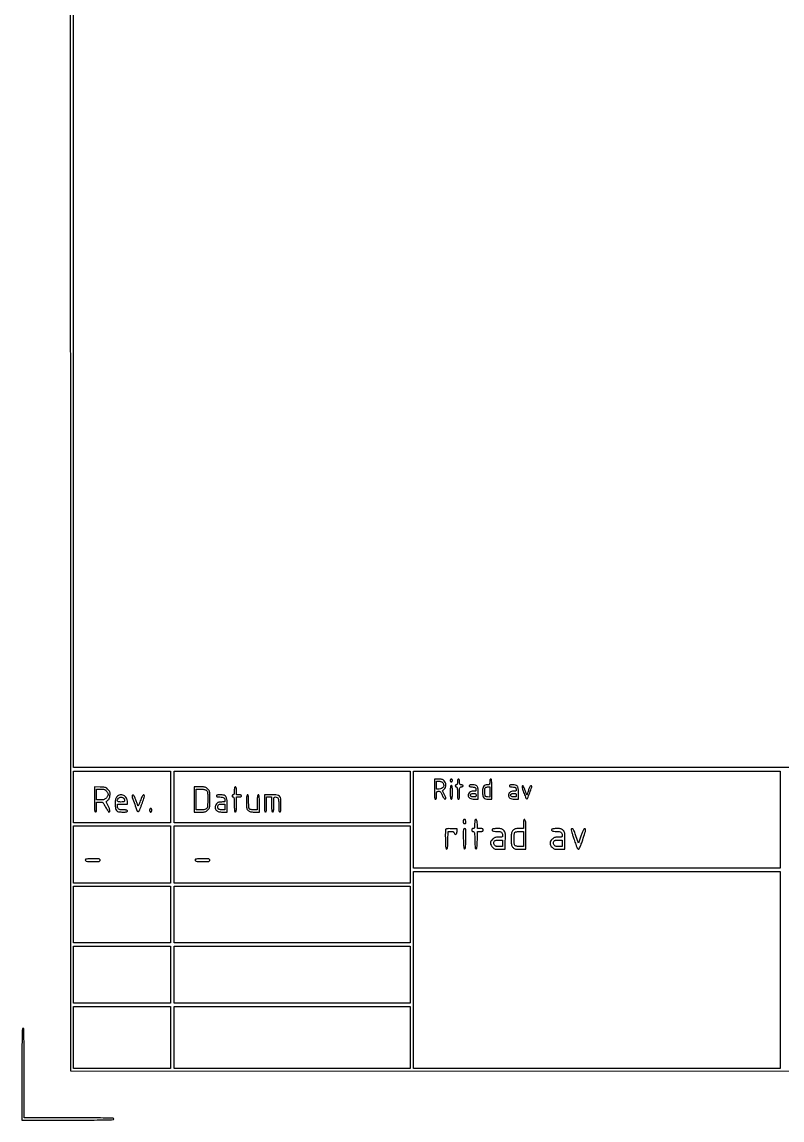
# Model space of a CAD drawing. Extents: x 188 to 3117, y 266 to 4408.
# Drawn here: x 188 to 1248, y 266 to 1796 of the extents above; entities that cross this region are included whole.
import ezdxf

# ---------------------------------------------------------------- set-up
doc = ezdxf.new("R2010")
doc.units = 0

msp = doc.modelspace()

# ---------------------------------------------------------------- linework, layer by layer
for points in [[(255.463334, 4338.75, 0.090815), (255.267974, 4337.683939), (255.203633, 3749.926562, 0.000037), (255.180887, 3103.56216, 0.000022), (255.244718, 2336), (255.5, 334.5), (1652.25, 334.249643), (3049, 333.999286), (3049, 2336.999643), (3049, 4340), (1652.468615, 4340, 0.000034), (925.305903, 4339.95058, 0.00019), (535.49339, 4339.749691, 0.000004), (256.545748, 4339.497957, 0.311395)], [(763, 727, 0.003355), (763.051477, 719.329058, 0.023333), (763.276786, 715.583333, 0.051622), (763.703714, 713.579216, 0.325229), (764.5, 713, 0.211442), (765.215544, 713.316753, 0.118311), (765.681818, 714.166667, 0.054498), (765.933383, 715.752068, 0.01212), (766, 718.5, -0.008182), (766.057646, 722.022442, -0.110565), (766.377999, 723.261716, -0.22901), (767.134683, 723.833782, -0.049311), (768.815986, 724, -0.074038), (770.419659, 723.761225, -0.132755), (771.540238, 723.059334, -0.075802), (772.535288, 721.592116, -0.012925), (773.911595, 718.5, 0.020367), (774.887121, 716.393254, 0.028959), (775.934119, 714.615625, 0.028571), (776.918886, 713.312968, 0.220042), (777.595609, 713, 0.203258), (778.56374, 713.410522, 0.232727), (778.869166, 714.359503, 0.070553), (778.316289, 716.234038, 0.010336), (776.594002, 719.814496), (774.188004, 724.562505), (776.594002, 726.705585, 0.111994), (778.425929, 729.271247, 0.100616), (779.064559, 732.480062, 0.097562), (778.403121, 735.766518, 0.098386), (776.545455, 738.545455, 0.047901), (775.027486, 739.797446, 0.074196), (773.497406, 740.528689, 0.056767), (771.538136, 740.893902, 0.017721), (768.545455, 741), (763, 741)], [(774.171259, 736.345012, -0.156805), (775.824488, 733.485219, -0.174181), (775.406705, 730.334283, -0.154058), (772.981958, 727.895126, -0.121251), (769.345012, 727), (766, 727), (766, 732.5), (766, 738), (769.171259, 738, -0.045025), (770.519597, 737.878334, -0.034931), (771.948154, 737.513847, -0.035911), (773.242366, 736.979679, -0.068189)], [(785, 739, 0.072314), (785.111864, 738.230589, 0.08892), (785.4375, 737.583333, 0.10214), (785.924246, 737.153209, 0.130775), (786.5, 737, 0.130775), (787.075754, 737.153209, 0.10214), (787.5625, 737.583333, 0.08892), (787.888136, 738.230589, 0.072314), (788, 739, 0.072314), (787.888136, 739.769411, 0.08892), (787.5625, 740.416667, 0.10214), (787.075754, 740.846791, 0.130775), (786.5, 741, 0.130775), (785.924246, 740.846791, 0.10214), (785.4375, 740.416667, 0.08892), (785.111864, 739.769411, 0.072314)], [(795, 737, -0.020272), (794.923415, 735.111825, -0.069535), (794.65625, 733.916667, -0.128937), (794.184843, 733.249641, -0.176579), (793.5, 733, 0.099038), (792.927543, 732.885486, 0.097945), (792.440625, 732.559375, 0.097945), (792.114514, 732.072457, 0.099038), (792, 731.5, 0.099038), (792.114514, 730.927543, 0.097945), (792.440625, 730.440625, 0.097945), (792.927543, 730.114514, 0.099038), (793.5, 730, -0.266366), (794.25197, 729.568808, -0.088943), (794.705882, 728.333333, -0.037256), (794.942375, 725.980927, -0.00643), (795, 721.5, 0.00643), (795.057625, 717.019073, 0.037256), (795.294118, 714.666667, 0.088943), (795.74803, 713.431192, 0.266366), (796.5, 713, 0.265363), (797.251314, 713.428947, 0.089548), (797.705535, 714.655596, 0.037523), (797.942249, 716.991111, 0.0065), (798, 721.433578, -0.004464), (798.048823, 726.901504, -0.066027), (798.33441, 728.794709, -0.199474), (799.06747, 729.709873, -0.094603), (800.531089, 730.183578, 0.03684), (801.50017, 730.37802, 0.052031), (802.318671, 730.700801, 0.064634), (802.882451, 731.093737, 0.211319), (803.062179, 731.5, 0.211319), (802.882451, 731.906263, 0.064634), (802.318671, 732.299199, 0.052031), (801.50017, 732.62198, 0.03684), (800.531089, 732.816422, -0.056217), (799.157079, 733.147842, -0.172855), (798.430975, 733.748746, -0.115715), (798.08497, 734.841162, -0.019085), (798, 737.066422, 0.020855), (797.922789, 738.916753, 0.070341), (797.654667, 740.094404, 0.129131), (797.183014, 740.753461, 0.174954), (796.5, 741, 0.176579), (795.815157, 740.750359, 0.128937), (795.34375, 740.083333, 0.069535), (795.076585, 738.888175, 0.020272)], [(840, 737, -0.015763), (839.921218, 734.501736, -0.15969), (839.540937, 733.548953, -0.195426), (838.705359, 733.105034, -0.025597), (836.654988, 733, 0.088262), (833.47405, 732.434082, 0.161222), (831.432287, 730.810404, 0.112994), (830.322383, 727.809394, 0.032314), (830, 722.826247, 0.034449), (830.353412, 717.702892, 0.142288), (831.607877, 714.896973, 0.16656), (834.040794, 713.446514, 0.051926), (838.328741, 713), (843, 713), (843, 727, 0.003355), (842.948523, 734.670942, 0.023333), (842.723214, 738.416667, 0.051622), (842.296286, 740.420784, 0.325229), (841.5, 741, 0.176579), (840.815157, 740.750359, 0.128937), (840.34375, 740.083333, 0.069535), (840.076585, 738.888175, 0.020272)], [(289, 712.605885, 0.002539), (289.049597, 702.8408, 0.018711), (289.2713, 698.184314, 0.037632), (289.68163, 695.645263, 0.346817), (290.5, 695, 0.241448), (291.235889, 695.377357, 0.103378), (291.696429, 696.416667, 0.044348), (291.938899, 698.386832, 0.008455), (292, 702), (292, 709), (296.314081, 709, -0.035747), (299.054105, 708.803853, -0.141053), (300.58041, 708.116405, -0.081588), (301.92981, 706.529014, -0.007339), (304.564081, 702.002404, 0.007917), (306.12909, 699.320294, 0.012241), (307.573355, 697.059646, 0.006593), (308.84202, 695.229612, 0.241633), (309.281385, 695.002404, 0.302906), (310.274962, 695.660723, 0.131054), (310.501636, 697.307726, 0.062823), (309.816115, 699.999919, 0.023342), (308.214549, 703.571973), (305.29361, 709.348484), (307.745183, 711.457238, 0.056581), (308.88272, 712.68471, 0.054174), (309.735504, 714.153262, 0.047445), (310.334685, 715.943087, 0.029004), (310.712283, 718.139738, 0.023972), (310.883261, 720.794909, 0.080557), (310.633414, 722.513151, 0.081396), (309.854955, 724.054816, 0.0248), (308.206308, 726.095131, 0.033623), (306.178052, 728.079113, 0.095739), (304.46715, 729.050203, 0.0617), (302.117213, 729.531717, 0.008371), (297.092403, 729.844275), (289, 730.21177)], [(305.545455, 724.545455, -0.046014), (306.484854, 723.415182, -0.03719), (307.278977, 722.050852, -0.038507), (307.823919, 720.669695, -0.074846), (308, 719.5, -0.074846), (307.823919, 718.330305, -0.038507), (307.278977, 716.949148, -0.03719), (306.484854, 715.584818, -0.046014), (305.545455, 714.454545, -0.047901), (304.027486, 713.202554, -0.074196), (302.497406, 712.471311, -0.056767), (300.538136, 712.106098, -0.017721), (297.545455, 712), (292, 712), (292, 719.5), (292, 727), (297.545455, 727, -0.017721), (300.538136, 726.893902, -0.056767), (302.497406, 726.528689, -0.074196), (304.027486, 725.797446, -0.047901)], [(320.452251, 716.353977, 0.049837), (319.142345, 714.623051, 0.077089), (318.423317, 712.89525, 0.049702), (318.087395, 710.53132, 0.010459), (318, 706.353977, 0.031265), (318.389832, 700.125774, 0.156592), (319.846482, 696.996658, 0.169546), (322.779833, 695.437473, 0.038184), (328.5, 695, 0.00942), (331.824386, 695.06264, 0.047315), (333.666667, 695.307692, 0.108427), (334.642085, 695.770252, 0.232029), (335, 696.5, 0.217862), (334.670582, 697.220141, 0.115429), (333.783333, 697.685345, 0.052144), (332.12068, 697.934729, 0.011173), (329.2, 698, -0.027585), (325.033978, 698.230015, -0.114202), (322.671204, 699.059788, -0.170447), (321.427352, 700.636283, -0.082775), (321, 703.2), (321, 706), (328, 706), (335, 706), (335, 708.952947, 0.123934), (333.603847, 714.499086, 0.152916), (329.809297, 718.208815, 0.170337), (324.903304, 718.866089, 0.156031)], [(428, 712.5), (428, 695), (436.076923, 695, 0.008143), (441.012438, 695.080383, 0.056851), (443.394009, 695.430952, 0.092416), (445.121051, 696.252551, 0.039282), (447.076923, 697.923077, 0.047614), (448.810085, 700.021987, 0.099624), (449.624587, 701.967452, 0.045588), (449.940537, 704.914791, 0.00392), (450, 712.5, 0.00392), (449.940537, 720.085209, 0.045588), (449.624587, 723.032548, 0.099624), (448.810085, 724.978013, 0.047614), (447.076923, 727.076923, 0.039282), (445.121051, 728.747449, 0.092416), (443.394009, 729.569048, 0.056851), (441.012438, 729.919617, 0.008143), (436.076923, 730), (428, 730)], [(444.777494, 725.443296, -0.100352), (446.013582, 724.142113, -0.096821), (446.664994, 722.445905, -0.039206), (446.942872, 719.537666, -0.004222), (447, 712.772037, -0.013385), (446.758215, 703.741783, -0.132101), (445.586917, 700.162004, -0.209511), (442.997351, 698.469661, -0.041474), (437.345012, 698), (431, 698), (431, 712.5), (431, 727), (436.777494, 727, -0.020015), (439.340793, 726.897353, -0.028042), (441.610621, 726.586468, -0.032115), (443.476526, 726.097295, -0.072731)], [(459, 717.5, 0.19569), (459.286184, 716.796787, 0.124365), (460.05, 716.328125, 0.060783), (461.454289, 716.070455, 0.015014), (463.8, 716, -0.035135), (467.234579, 715.758351, -0.1099), (469.389496, 714.948699, -0.154655), (470.579558, 713.49377, -0.094962), (471, 711.3, -0.077543), (470.80261, 710.034884, -0.209101), (470.214411, 709.366694, -0.098481), (468.979785, 709.064053, -0.011015), (466.07258, 709, 0.02011), (463.373474, 708.8914, 0.070008), (461.674812, 708.511161, 0.089449), (460.374926, 707.734746, 0.046892), (459.07258, 706.365141, 0.06328), (457.56886, 703.857266, 0.110457), (457.104469, 701.489991, 0.118425), (457.701331, 699.264809, 0.079868), (459.314451, 697.174314, 0.058457), (460.78412, 696.085989, 0.067652), (462.396995, 695.431421, 0.047866), (464.54202, 695.096753, 0.01478), (467.814451, 695), (474, 695), (474, 705, 0.018827), (473.698534, 713.003509, 0.130966), (472.419024, 716.670141, 0.194928), (469.740015, 718.462219, 0.05118), (464.5, 719, 0.01212), (461.752068, 718.933383, 0.054498), (460.166667, 718.681818, 0.118311), (459.316753, 718.215544, 0.211442)], [(484, 724.5, -0.01212), (483.933383, 721.752068, -0.054498), (483.681818, 720.166667, -0.118311), (483.215544, 719.316753, -0.211442), (482.5, 719, 0.099038), (481.927543, 718.885486, 0.097945), (481.440625, 718.559375, 0.097945), (481.114514, 718.072457, 0.099038), (481, 717.5, 0.099038), (481.114514, 716.927543, 0.097945), (481.440625, 716.440625, 0.097945), (481.927543, 716.114514, 0.099038), (482.5, 716, -0.292784), (483.270046, 715.506808, -0.072528), (483.714286, 714, -0.030643), (483.945394, 711.139949, -0.004841), (484, 705.5, 0.004841), (484.054606, 699.860051, 0.030643), (484.285714, 697, 0.072528), (484.729954, 695.493192, 0.292784), (485.5, 695, 0.292784), (486.270046, 695.493192, 0.072528), (486.714286, 697, 0.030643), (486.945394, 699.860051, 0.004841), (487, 705.5), (487, 716), (490.5, 716, 0.025511), (492.104033, 716.081893, 0.075863), (493.166667, 716.357143, 0.129352), (493.773926, 716.830552, 0.164293), (494, 717.5, 0.164293), (493.773926, 718.169448, 0.129352), (493.166667, 718.642857, 0.075863), (492.104033, 718.918107, 0.025511), (490.5, 719), (487, 719), (487, 724.5, 0.01212), (486.933383, 727.247932, 0.054498), (486.681818, 728.833333, 0.118311), (486.215544, 729.683247, 0.211442), (485.5, 730, 0.211442), (484.784456, 729.683247, 0.118311), (484.318182, 728.833333, 0.054498), (484.066617, 727.247932, 0.01212)], [(501, 709.174314, 0.005714), (501.066798, 703.329615, 0.041943), (501.36421, 700.552674, 0.08589), (502.040549, 698.766079, 0.070958), (503.314451, 697.174314, 0.060078), (504.816667, 696.069386, 0.069391), (506.468927, 695.417853, 0.046578), (508.720682, 695.091432, 0.012719), (512.314451, 695), (519, 695), (519, 707, 0.004073), (518.946969, 713.510079, 0.027022), (518.71875, 716.75, 0.062466), (518.281981, 718.466794, 0.308488), (517.5, 719, 0.292784), (516.729954, 718.506808, 0.072528), (516.285714, 717, 0.030643), (516.054606, 714.139949, 0.004841), (516, 708.5), (516, 698), (511.2, 698, -0.022886), (509.274412, 698.088184, -0.026473), (507.4575, 698.3525, -0.026952), (505.965785, 698.735443, -0.120635), (505.2, 699.2, -0.149044), (504.677271, 700.181224, -0.019949), (504.314516, 702.522984, -0.019071), (504.075482, 705.676508, -0.009379), (504, 709.7, 0.005688), (503.943747, 714.64433, 0.034303), (503.709677, 717.2, 0.081953), (503.259557, 718.542734, 0.277782), (502.5, 719, 0.284649), (501.73573, 718.526541, 0.077667), (501.288165, 717.112386, 0.0326), (501.05548, 714.42331, 0.005285)], [(526, 707, 0.004073), (526.053031, 700.489921, 0.027022), (526.28125, 697.25, 0.062466), (526.718019, 695.533206, 0.308488), (527.5, 695, 0.292784), (528.270046, 695.493192, 0.072528), (528.714286, 697, 0.030643), (528.945394, 699.860051, 0.004841), (529, 705.5), (529, 716), (532.5, 716), (536, 716), (536, 705.5, 0.004841), (536.054606, 699.860051, 0.030643), (536.285714, 697, 0.072528), (536.729954, 695.493192, 0.292784), (537.5, 695, 0.292784), (538.270046, 695.493192, 0.072528), (538.714286, 697, 0.030643), (538.945394, 699.860051, 0.004841), (539, 705.5, -0.00315), (539.042996, 712.324899, -0.050804), (539.304762, 714.608696, -0.196491), (539.996337, 715.611626, -0.145789), (541.3, 716, -0.117773), (543.71064, 715.424197, -0.18194), (545.141583, 713.863089, -0.082844), (545.835323, 710.711497, -0.01284), (546, 704.3, 0.005688), (546.056253, 699.35567, 0.034303), (546.290323, 696.8, 0.081953), (546.740443, 695.457266, 0.277782), (547.5, 695, 0.286822), (548.26579, 695.47867, 0.076301), (548.7125, 696.916667, 0.032071), (548.944758, 699.649956, 0.005163), (549, 705, 0.019699), (548.660027, 713.62594, 0.173828), (547.118926, 717.049257, 0.181104), (543.786352, 718.63961, 0.021736), (535.5, 719), (526, 719)], [(785, 722.5, 0.005528), (785.055948, 717.439771, 0.033635), (785.289474, 714.833333, 0.080293), (785.738626, 713.463513, 0.280451), (786.5, 713, 0.280451), (787.261374, 713.463513, 0.080293), (787.710526, 714.833333, 0.033635), (787.944052, 717.439771, 0.005528), (788, 722.5, 0.005528), (787.944052, 727.560229, 0.033635), (787.710526, 730.166667, 0.080293), (787.261374, 731.536487, 0.280451), (786.5, 732, 0.280451), (785.738626, 731.536487, 0.080293), (785.289474, 730.166667, 0.033635), (785.055948, 727.560229, 0.005528)], [(811.495635, 731.992937, 0.274805), (811.482153, 731.209385, 0.169267), (812.198952, 730.58541, 0.061139), (813.937835, 730.125071, 0.013605), (817, 729.788537, -0.027082), (818.909191, 729.526488, -0.121048), (819.927733, 729.057537, -0.148807), (820.500242, 728.22597, -0.048273), (820.816422, 726.75, -0.036886), (820.882564, 725.130594, -0.2249), (820.509363, 724.405543, -0.149928), (819.601753, 724.068715, -0.014431), (817.22141, 724, 0.0682), (814.308658, 723.600842, 0.098712), (811.998519, 722.429794, 0.113296), (810.526094, 720.606051, 0.113885), (810, 718.326247, 0.133465), (810.611238, 716.07716, 0.124954), (812.287789, 714.380189, 0.091431), (815.05539, 713.336949, 0.04456), (818.828741, 713), (824, 713), (824, 721.345012, 0.00836), (823.925671, 725.790333, 0.036876), (823.645634, 728.39366, 0.065332), (823.097352, 730.097353, 0.098669), (822.171259, 731.345012, 0.128529), (820.03538, 732.456726, 0.040932), (816.457235, 732.969855, 0.038517), (812.978404, 732.912874, 0.235159)], [(821, 718.5, -0.050364), (820.862817, 717.141538, -0.187449), (820.405902, 716.431634, -0.135665), (819.482797, 716.085616, -0.022241), (817.559017, 716, -0.044226), (815.203043, 716.208798, -0.132546), (813.753484, 716.891832, -0.196391), (813.168232, 718.018607, -0.114905), (813.380002, 719.547887, -0.149295), (813.847583, 720.146877, -0.067684), (814.740618, 720.607751, -0.053047), (815.973158, 720.903202, -0.03233), (817.468615, 721, -0.021027), (819.456439, 720.916366, -0.133774), (820.396862, 720.573016, -0.189989), (820.860538, 719.864153, -0.050984)], [(840, 722.936642), (840, 715.873283), (836.75, 716.186642, -0.037941), (834.774601, 716.529732, -0.193524), (833.891391, 717.173875, -0.115791), (833.458449, 718.447037, -0.010069), (833.193204, 721.880801, -0.015694), (833.077498, 726.405064, -0.107774), (833.56157, 728.564334, -0.205013), (834.755543, 729.635249, -0.081856), (836.968615, 730), (840, 730)], [(867.495635, 731.992937, 0.274805), (867.482153, 731.209385, 0.169267), (868.198952, 730.58541, 0.061139), (869.937835, 730.125071, 0.013605), (873, 729.788537, -0.027082), (874.909191, 729.526488, -0.121048), (875.927733, 729.057537, -0.148807), (876.500242, 728.22597, -0.048273), (876.816422, 726.75, -0.036886), (876.882564, 725.130594, -0.2249), (876.509363, 724.405543, -0.149928), (875.601753, 724.068715, -0.014431), (873.22141, 724, 0.0682), (870.308658, 723.600842, 0.098712), (867.998519, 722.429794, 0.113296), (866.526094, 720.606051, 0.113885), (866, 718.326247, 0.133465), (866.611238, 716.07716, 0.124954), (868.287789, 714.380189, 0.091431), (871.05539, 713.336949, 0.04456), (874.828741, 713), (880, 713), (880, 721.345012, 0.00836), (879.925671, 725.790333, 0.036876), (879.645634, 728.39366, 0.065332), (879.097352, 730.097353, 0.098669), (878.171259, 731.345012, 0.128529), (876.03538, 732.456726, 0.040932), (872.457235, 732.969855, 0.038517), (868.978404, 732.912874, 0.235159)], [(877, 718.5, -0.050364), (876.862817, 717.141538, -0.187449), (876.405902, 716.431634, -0.135665), (875.482797, 716.085616, -0.022241), (873.559017, 716, -0.044226), (871.203043, 716.208798, -0.132546), (869.753484, 716.891832, -0.196391), (869.168232, 718.018607, -0.114905), (869.380002, 719.547887, -0.149295), (869.847583, 720.146877, -0.067684), (870.740618, 720.607751, -0.053047), (871.973158, 720.903202, -0.03233), (873.468615, 721, -0.021027), (875.456439, 720.916366, -0.133774), (876.396862, 720.573016, -0.189989), (876.860538, 719.864153, -0.050984)], [(885.062722, 730.333333, 0.073166), (885.648629, 727.118473, 0.010463), (887.933136, 720.806589, 0.005693), (890.526491, 714.305776, 0.220434), (891.6445, 713.272772, 0.397687), (892.767438, 713.808372, 0.005088), (895.773011, 721.828597, 0.00551), (898.598947, 729.885088, 0.285319), (898.238381, 731.428286, 0.227528), (897.263551, 731.770883, 0.216002), (896.356107, 731.23315, 0.06319), (895.364342, 729.347394, 0.009175), (893.916739, 725.25), (891.670417, 718.5), (889.520713, 724.938165, 0.022641), (887.983782, 728.929894, 0.069552), (886.469315, 731.390719, 0.420296), (885.559365, 731.467764, 0.22722)], [(329.065741, 714.964816, -0.082326), (329.826483, 714.379652, -0.061569), (330.448817, 713.522247, -0.059706), (330.860126, 712.508976, -0.066681), (331, 711.464816, -0.065555), (330.816632, 710.072244, -0.216006), (330.242863, 709.373241, -0.104493), (329.026164, 709.062863, -0.010385), (326, 709, -0.039266), (322.584865, 709.26861, -0.213053), (321.064781, 710.257608, -0.274578), (321.004197, 711.842484, -0.059526), (322.654988, 714.171259, -0.064753), (324.074487, 715.381295, -0.113844), (325.516027, 715.907287, -0.104825), (327.126174, 715.768911, -0.049235)], [(341.81098, 717.932941, 0.164244), (341.821113, 715.287138, 0.006334), (345.152252, 705.932049, 0.004486), (348.773055, 696.419996, 0.308818), (350.120546, 695.5, 0.270108), (350.870758, 695.937172, 0.01657), (352.118825, 698.320442, 0.019029), (353.560986, 701.627518, 0.008949), (355.183229, 706, 0.003318), (357.911801, 713.94693, 0.039501), (358.700567, 717.09982, 0.200298), (358.396739, 718.402217, 0.292417), (357.334033, 718.823324, 0.192559), (356.455519, 718.257551, 0.033356), (355.399535, 716.540956, 0.027363), (354.230533, 713.992637, 0.011961), (352.949837, 710.5, -0.010122), (351.811126, 707.358899, -0.02574), (350.823697, 705.144784, -0.046063), (350.063545, 703.940442, -0.58287), (349.640146, 704, -0.006355), (349.290106, 704.921896, -0.000782), (348.554338, 706.94629, -0.000925), (347.688497, 709.35413, -0.000764), (346.774342, 711.923542, 0.018844), (345.204037, 715.878329, 0.068783), (343.78952, 718.169979, 0.249621), (342.680952, 718.627214, 0.295964)], [(471, 701.945209), (471, 697.890418), (466.25, 698.195209, -0.014992), (463.603499, 698.444878, -0.088572), (462.279094, 698.855619, -0.158186), (461.558337, 699.58476, -0.081455), (461.170919, 700.822726, -0.053277), (461.080872, 703.447757, -0.183192), (461.786281, 704.967661, -0.157749), (463.407711, 705.772982, -0.037033), (466.468615, 706), (471, 706)], [(366, 697.5, 0.04716), (366.09863, 696.456621, 0.088208), (366.4, 695.666667, 0.118484), (366.88002, 695.177821, 0.140575), (367.5, 695, 0.140575), (368.11998, 695.177821, 0.118484), (368.6, 695.666667, 0.088208), (368.90137, 696.456621, 0.04716), (369, 697.5, 0.04716), (368.90137, 698.543379, 0.088208), (368.6, 699.333333, 0.118484), (368.11998, 699.822179, 0.140575), (367.5, 700, 0.140575), (366.88002, 699.822179, 0.118484), (366.4, 699.333333, 0.088208), (366.09863, 698.543379, 0.04716)], [(803.6875, 684.354167, 0.110456), (803.422118, 683.93589, 0.030405), (803.201953, 683.183203, 0.029159), (803.050617, 682.277003, 0.0268), (803, 681.333333, 0.052048), (803.113863, 680.242468, 0.129925), (803.471402, 679.532291, 0.143456), (804.106235, 679.13338, 0.069123), (805.066422, 679, 0.063125), (806.089994, 679.129743, 0.186866), (806.655818, 679.535089, 0.142947), (806.889243, 680.30129, 0.032407), (806.816422, 681.672881, 0.060457), (806.399865, 683.385448, 0.126397), (805.618471, 684.501479, 0.202859), (804.655084, 684.808189, 0.17509)], [(819.6875, 684.354167, 0.159817), (819.416511, 683.818627, 0.011613), (819.201953, 682.155078, 0.015309), (819.050054, 680.117949, 0.010953), (819, 677.833333, -0.008863), (818.940419, 674.472268, -0.073846), (818.664286, 672.979167, -0.189156), (818.058641, 672.266208, -0.123804), (817, 672, 0.072254), (816.126841, 671.873159, 0.124864), (815.5, 671.5, 0.124864), (815.126841, 670.873159, 0.072254), (815, 670, 0.072129), (815.125911, 669.131727, 0.123021), (815.496153, 668.503907, 0.124385), (816.114746, 668.128335, 0.074677), (816.969221, 668, -0.222068), (818.059138, 667.490819, -0.129481), (818.684717, 666.159171, -0.0366), (819.000522, 663.259443, -0.003099), (819.219221, 655.75, 0.004167), (819.424645, 649.178903, 0.026199), (819.732743, 645.838463, 0.05719), (820.20841, 644.040353, 0.308769), (821, 643.5, 0.308769), (821.79159, 644.040353, 0.05719), (822.267257, 645.838463, 0.026199), (822.575355, 649.178903, 0.004167), (822.780779, 655.75), (823.061558, 668), (827.030779, 668, 0.017645), (829.161445, 668.075215, 0.099368), (830.253847, 668.375969, 0.183821), (830.80537, 668.979419, 0.094501), (831, 670, 0.09425), (830.806004, 671.020019, 0.183634), (830.255965, 671.623491, 0.099657), (829.167287, 671.924565, 0.017789), (827.047717, 672), (823.095435, 672), (822.797717, 678.170631, 0.021544), (822.460747, 681.851532, 0.083105), (821.784278, 684.036807, 0.244199), (820.82472, 684.730196, 0.237341)], [(887.6875, 684.354167, 0.159817), (887.416511, 683.818627, 0.011613), (887.201953, 682.155078, 0.015309), (887.050054, 680.117949, 0.010953), (887, 677.833333), (887, 672), (880.954545, 672, 0.014876), (877.630799, 671.901089, 0.055462), (875.571824, 671.546992, 0.077107), (874.008127, 670.820304, 0.049154), (872.454545, 669.545455, 0.059895), (871.089525, 667.807379, 0.086486), (870.377962, 665.992019, 0.044271), (870.069278, 663.260628, 0.006013), (870, 657.5, 0.005979), (870.069247, 651.70957, 0.044972), (870.380158, 648.989303, 0.087676), (871.101843, 647.175009, 0.058041), (872.49667, 645.412421, 0.05006), (874.186253, 644.031074, 0.093641), (875.808168, 643.348039, 0.054244), (878.108805, 643.109141, 0.008187), (882.74667, 643.207876), (890.5, 643.5), (890.5, 663.916667, 0.003733), (890.40593, 676.514611, 0.030465), (889.969818, 682.253642, 0.144284), (889.046452, 684.302868, 0.436492)], [(778.453513, 670.739452, 0.084551), (778.257342, 669.760184, 0.003144), (778.171585, 665.986174, 0.005624), (778.148359, 661.505293, 0.003916), (778.218651, 656.447115, 0.003877), (778.424348, 649.471936, 0.024878), (778.731054, 645.954744, 0.053628), (779.203368, 644.056639, 0.314758), (780, 643.5, 0.308769), (780.79159, 644.040353, 0.05719), (781.267257, 645.838463, 0.026199), (781.575355, 649.178903, 0.004167), (781.780779, 655.75), (782.061558, 668), (785.914148, 668, -0.023199), (787.903192, 667.907663, -0.087788), (789.099909, 667.579158, -0.132762), (789.841825, 666.945305, -0.086219), (790.312493, 665.913026, 0.147952), (791.32708, 664.256523, 0.307267), (792.761625, 664.067146, 0.190092), (794.051214, 665.507793, 0.088839), (794.5, 668.013695), (794.5, 671.5), (786.734861, 671.792337, 0.008571), (782.936516, 671.870165, 0.032463), (780.566043, 671.724059, 0.054801), (779.098709, 671.371264, 0.218098)], [(803.222543, 657.75, 0.003425), (803.426088, 650.01783, 0.022735), (803.729173, 646.171243, 0.047736), (804.194662, 644.084661, 0.324717), (805, 643.5, 0.324717), (805.805338, 644.084661, 0.047736), (806.270827, 646.171243, 0.022735), (806.573912, 650.01783, 0.003425), (806.777457, 657.75, 0.002209), (806.915065, 666.892947, 0.033694), (806.735764, 670.050105, 0.139098), (806.141895, 671.45272, 0.22726), (805, 672, 0.22726), (803.858105, 671.45272, 0.139098), (803.264236, 670.050105, 0.033694), (803.084935, 666.892947, 0.002209)], [(843.5, 671, 0.204723), (843.305169, 669.708332, 0.222525), (844.111985, 668.734886, 0.088471), (846.239378, 668.159085, 0.021965), (849.859017, 668, -0.027977), (853.987573, 667.76881, -0.114634), (856.336561, 666.937489, -0.169939), (857.574864, 665.360639, -0.082449), (858, 662.8, -0.050626), (857.830502, 661.130271, -0.229708), (857.25206, 660.375517, -0.10877), (855.997633, 660.057062, -0.007981), (852.423077, 660, 0.017836), (849.269105, 659.887456, 0.065063), (847.311059, 659.487931, 0.079003), (845.723798, 658.643544, 0.034718), (843.923077, 657.076923, 0.069375), (841.789549, 654.252091, 0.128783), (841.077622, 651.489154, 0.128019), (841.810053, 648.720552, 0.068135), (843.967542, 645.878612, 0.034383), (845.93299, 644.166365, 0.09852), (847.555079, 643.379777, 0.064799), (849.719783, 643.106255, 0.009172), (854.217542, 643.205535), (861.5, 643.5), (861.781853, 655.263602, 0.003829), (861.903414, 662.721564, 0.040554), (861.683484, 665.75297, 0.094483), (861.000816, 667.671269, 0.06386), (859.577308, 669.513602, 0.049171), (857.976531, 670.827089, 0.079807), (856.380378, 671.558339, 0.054738), (854.237312, 671.90628, 0.012897), (850.604472, 672, 0.014374), (848.074602, 671.927258, 0.02059), (845.841878, 671.70625, 0.017088), (844.058794, 671.392804, 0.205063)], [(887, 657.5), (887, 647), (881.7, 647, -0.020792), (879.58293, 647.088075, -0.024856), (877.604375, 647.3525, -0.024774), (875.988067, 647.734527, -0.12661), (875.2, 648.2, -0.143952), (874.692187, 649.130743, -0.021302), (874.324074, 651.263426, -0.020591), (874.078848, 654.070231, -0.011493), (874, 657.5, -0.011493), (874.078848, 660.929769, -0.020591), (874.324074, 663.736574, -0.021302), (874.692187, 665.869257, -0.143952), (875.2, 666.8, -0.12661), (875.988067, 667.265473, -0.024774), (877.604375, 667.6475, -0.024856), (879.58293, 667.911925, -0.020792), (881.7, 668), (887, 668)], [(926.5, 671, 0.204723), (926.305169, 669.708332, 0.222525), (927.111985, 668.734886, 0.088471), (929.239378, 668.159085, 0.021965), (932.859017, 668, -0.027977), (936.987573, 667.76881, -0.114634), (939.336561, 666.937489, -0.169939), (940.574864, 665.360639, -0.082449), (941, 662.8, -0.050626), (940.830502, 661.130271, -0.229708), (940.25206, 660.375517, -0.10877), (938.997633, 660.057062, -0.007981), (935.423077, 660, 0.017836), (932.269105, 659.887456, 0.065063), (930.311059, 659.487931, 0.079003), (928.723798, 658.643544, 0.034718), (926.923077, 657.076923, 0.069375), (924.789549, 654.252091, 0.128783), (924.077622, 651.489154, 0.128019), (924.810053, 648.720552, 0.068135), (926.967542, 645.878612, 0.034383), (928.93299, 644.166365, 0.09852), (930.555079, 643.379777, 0.064799), (932.719783, 643.106255, 0.009172), (937.217542, 643.205535), (944.5, 643.5), (944.781853, 655.263602, 0.003829), (944.903414, 662.721564, 0.040554), (944.683484, 665.75297, 0.094483), (944.000816, 667.671269, 0.06386), (942.577308, 669.513602, 0.049171), (940.976531, 670.827089, 0.079807), (939.380378, 671.558339, 0.054738), (937.237312, 671.90628, 0.012897), (933.604472, 672, 0.014374), (931.074602, 671.927258, 0.02059), (928.841878, 671.70625, 0.017088), (927.058794, 671.392804, 0.205063)], [(953.586813, 671.140466, 0.205897), (953.485439, 670.457969, 0.00313), (954.556268, 666.51095, 0.007829), (955.916954, 661.89809, 0.005026), (957.633057, 656.587414, 0.004938), (959.972453, 649.812359, 0.021814), (961.561346, 645.902278, 0.032957), (962.796112, 643.617608, 0.309784), (963.767683, 643.196947, 0.22808), (964.649634, 643.854565, 0.01592), (966.03046, 646.714796, 0.017011), (967.675793, 650.78788, 0.006792), (969.662422, 656.47068, 0.002894), (972.805196, 666.052546, 0.036047), (973.710459, 669.766481, 0.182721), (973.406636, 671.309359, 0.309374), (972.25, 671.818739, 0.198659), (971.266394, 671.177903, 0.033611), (970.101284, 669.207256, 0.025177), (968.741729, 666.133225, 0.008537), (967.069357, 661.537344), (963.638713, 651.58386), (960.236023, 661.79193, 0.012212), (958.053445, 667.842919, 0.061991), (956.355998, 670.991722, 0.220584), (954.918939, 671.811365, 0.282513)], [(858, 651.5), (858, 647), (853.056704, 647, -0.019011), (850.496001, 647.0974, -0.060566), (848.820393, 647.431866, -0.086645), (847.619978, 648.07348, -0.074152), (846.632143, 649.114802, -0.085243), (845.855449, 650.760597, -0.100342), (845.733641, 652.477019, -0.105888), (846.285016, 654.034952, -0.105195), (847.427058, 655.234687, -0.102603), (848.113947, 655.521802, -0.015835), (849.580136, 655.758058, -0.017103), (851.352717, 655.924983, -0.014118), (853.25, 655.984687), (858, 656)], [(941, 651.5), (941, 647), (936.056704, 647, -0.019011), (933.496001, 647.0974, -0.060566), (931.820393, 647.431866, -0.086645), (930.619978, 648.07348, -0.074152), (929.632143, 649.114802, -0.085243), (928.855449, 650.760597, -0.100342), (928.733641, 652.477019, -0.105888), (929.285016, 654.034952, -0.105195), (930.427058, 655.234687, -0.102603), (931.113947, 655.521802, -0.015835), (932.580136, 655.758058, -0.017103), (934.352717, 655.924983, -0.014118), (936.25, 655.984687), (941, 656)], [(276.5, 629, 0.272617), (276.470595, 627.618131, 0.198277), (277.705339, 626.643315, 0.058923), (280.922547, 626.127052, 0.010351), (287.059017, 626, 0.003885), (293.153294, 626.047353, 0.045781), (295.507377, 626.300297, 0.160513), (296.579929, 626.909917, 0.186012), (297, 628, 0.186012), (296.579929, 629.090083, 0.160513), (295.507377, 629.699703, 0.045781), (293.153294, 629.952647, 0.003885), (287.059017, 630, 0.009181), (283.166117, 629.928509, 0.014426), (279.828131, 629.709309, 0.009291), (277.121314, 629.402115, 0.225099)], [(429.5, 629, 0.272617), (429.470595, 627.618131, 0.198277), (430.705339, 626.643315, 0.058923), (433.922547, 626.127052, 0.010351), (440.059017, 626, 0.003885), (446.153294, 626.047353, 0.045781), (448.507377, 626.300297, 0.160513), (449.579929, 626.909917, 0.186012), (450, 628, 0.186012), (449.579929, 629.090083, 0.160513), (448.507377, 629.699703, 0.045781), (446.153294, 629.952647, 0.003885), (440.059017, 630, 0.009181), (436.166117, 629.928509, 0.014426), (432.828131, 629.709309, 0.009291), (430.121314, 629.402115, 0.225099)], [(188, 330), (188, 266), (252, 266, 0.000605), (288.733521, 266.044484, 0.005253), (305.083333, 266.255859, 0.004027), (315.107594, 266.571592, 0.40268), (316, 267.5, 0.402301), (315.11017, 268.426935, 0.004212), (305.333333, 268.744, 0.005378), (289.361428, 268.955471, 0.000621), (253.5, 269), (191, 269), (191, 331.5, 0.000621), (190.955471, 367.361428, 0.005378), (190.744, 383.333333, 0.004212), (190.426935, 393.11017, 0.402301), (189.5, 394, 0.40268), (188.571592, 393.107594, 0.004027), (188.255859, 383.083333, 0.005253), (188.044484, 366.733521, 0.000605)]]:
    msp.add_lwpolyline(points, format="xyb", close=True)
for points in [[(3044, 2504.5), (3044, 757), (1652, 757), (260, 757), (260, 2504.5), (260, 4252), (1652, 4252), (3044, 4252)], [(395, 716), (395, 680), (327.5, 680), (260, 680), (260, 716), (260, 752), (327.5, 752), (395, 752)], [(729, 716), (729, 680), (564.5, 680), (400, 680), (400, 716), (400, 752), (564.5, 752), (729, 752)], [(1245, 684.5), (1245, 617), (989.5, 617), (734, 617), (734, 684.5), (734, 752), (989.5, 752), (1245, 752)], [(395, 636), (395, 596), (327.5, 596), (260, 596), (260, 636), (260, 676), (327.5, 676), (395, 676)], [(729, 636), (729, 596), (564.5, 596), (400, 596), (400, 636), (400, 676), (564.5, 676), (729, 676)], [(1245, 475), (1245, 338), (989.5, 338), (734, 338), (734, 475), (734, 612), (989.5, 612), (1245, 612)], [(395, 552.5), (395, 513), (327.5, 513), (260, 513), (260, 552.5), (260, 592), (327.5, 592), (395, 592)], [(729, 552.5), (729, 513), (564.5, 513), (400, 513), (400, 552.5), (400, 592), (564.5, 592), (729, 592)], [(395, 468.5), (395, 429), (327.5, 429), (260, 429), (260, 468.5), (260, 508), (327.5, 508), (395, 508)], [(729, 468.5), (729, 429), (564.5, 429), (400, 429), (400, 468.5), (400, 508), (564.5, 508), (729, 508)], [(395, 381), (395, 338), (327.5, 338), (260, 338), (260, 381), (260, 424), (327.5, 424), (395, 424)], [(729, 381), (729, 338), (564.5, 338), (400, 338), (400, 381), (400, 424), (564.5, 424), (729, 424)]]:
    msp.add_lwpolyline(points, close=True)

doc.saveas('drawing.dxf')
